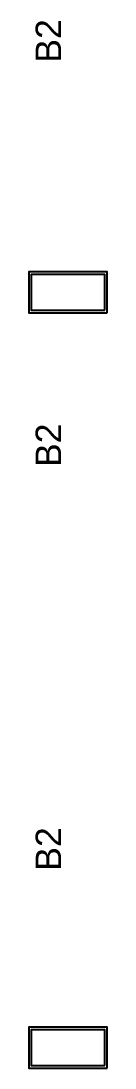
# Model space of a CAD drawing. Header units: inches. Extents: x -605 to 2991212, y -2872845 to 0.
# Drawn here: x 2834479 to 2835249, y -2293965 to -2283706 of the extents above; entities that cross this region are included whole.
import ezdxf
from ezdxf.enums import TextEntityAlignment as Align

# ---------------------------------------------------------------- set-up
doc = ezdxf.new("R2010")
doc.units = ezdxf.units.IN
doc.header["$LTSCALE"] = 600
doc.header["$MEASUREMENT"] = 0
doc.layers.add('rRCC 2', color=40, linetype='Continuous', lineweight=15)
doc.styles.get("Standard").update_dxf_attribs({"font": 'arial.ttf'})

msp = doc.modelspace()

# ---------------------------------------------------------------- linework, layer by layer
at = {"color": 6, "linetype": 'ByBlock'}
for points in [[(2835249.5, -2286565), (2835249.5, -2286165), (2834479.5, -2286165), (2834479.5, -2286565)], [(2835249.5, -2293965), (2835249.5, -2293565), (2834479.5, -2293565), (2834479.5, -2293965)]]:
    msp.add_lwpolyline(points, close=True, dxfattribs=at)
at = {"color": 3, "linetype": 'ByBlock'}
for points in [[(2835224.5, -2286540), (2835224.5, -2286190), (2834504.5, -2286190), (2834504.5, -2286540)], [(2835224.5, -2293940), (2835224.5, -2293590), (2834504.5, -2293590), (2834504.5, -2293940)]]:
    msp.add_lwpolyline(points, close=True, dxfattribs=at)

# ---------------------------------------------------------------- texts
at = {"layer": 'rRCC 2'}
for p in [(2834672.1, -2283902.5), (2834672.1, -2287863.7), (2834672.1, -2291819.1)]:
    msp.add_text('B2', height=250, rotation=90, dxfattribs=at).set_placement(p, align=Align.MIDDLE_CENTER)

doc.saveas('drawing.dxf')
